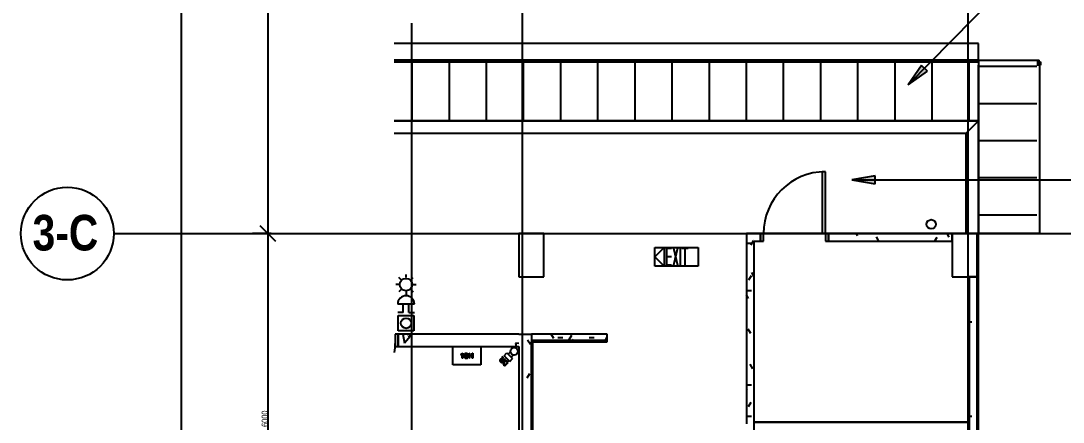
# Model space of a CAD drawing. Header units: millimetres. Extents: x -145636 to 131102, y -135903 to -7470.
# Drawn here: x 12322 to 29161, y -110248 to -103758 of the extents above; entities that cross this region are included whole.
import ezdxf

# ---------------------------------------------------------------- set-up
doc = ezdxf.new("R2010")
doc.units = ezdxf.units.MM
doc.layers.add('M_ARCHI', color=8, linetype='Continuous')
doc.styles.add('Arial Narrow', font='ARIALN.TTF', dxfattribs={"height": 100})
doc.styles.add('Arial Narrow_B', font='ARIALNB.TTF', dxfattribs={"height": 150})

# ---------------------------------------------------------------- blocks, each defined once
blk = doc.blocks.new('RF Archi 21.10.2024')
at = {"layer": 'M_ARCHI'}
for points in [[(-139748, -121200), (-139438, -120979), (-139533, -120886)], [(-140659, -122734), (-140284, -122800), (-140284, -122668)]]:
    blk.add_hatch(color=8, dxfattribs=at).paths.add_polyline_path(points)
h = blk.add_hatch(color=8, dxfattribs=at)
h.paths.add_polyline_path([(-146209, -125688), (-146231, -125668), (-146251, -125663), (-146271, -125668), (-146285, -125683), (-146291, -125703), (-146285, -125723), (-146266, -125744)])
h.paths.add_polyline_path([(-146220, -125688), (-146266, -125733), (-146278, -125719), (-146283, -125703), (-146278, -125687), (-146267, -125675), (-146251, -125671), (-146235, -125675), (-146228, -125680)])
h.paths.add_polyline_path([(-146259, -125638), (-146266, -125631), (-146291, -125655), (-146301, -125646), (-146295, -125601), (-146306, -125591), (-146311, -125635), (-146322, -125631), (-146333, -125633), (-146342, -125640), (-146346, -125649), (-146346, -125661), (-146340, -125670), (-146316, -125694)])
h.paths.add_polyline_path([(-146298, -125662), (-146316, -125680), (-146336, -125660), (-146346, -125661), (-146336, -125657), (-146347, -125655), (-146336, -125654), (-146332, -125646), (-146323, -125642), (-146314, -125646)])
at = {"layer": 'M_ARCHI', "color": 8}
for p, q in [((-145986, -25375), (-145986, -138101)), ((-138786, -25375), (-138786, -138101)), ((-151492, -32153), (-151492, -135853)), ((-150092, -116153), (-150092, -123853)), ((-139748, -121200), (-138312, -119734)), ((-147766, -127253), (-147766, -120202)), ((-138611, -120528), (-148051, -120528)), ((-138611, -120828), (-138611, -120528)), ((-138611, -120798), (-148051, -120798)), ((-148051, -120828), (-138611, -120828)), ((-139533, -120886), (-139748, -121200)), ((-139438, -120979), (-139533, -120886)), ((-138611, -120798), (-138611, -120828)), ((-138611, -120798), (-137631, -120798)), ((-138611, -120798), (-138611, -123603)), ((-138611, -120840), (-138611, -121778)), ((-138611, -123603), (-138611, -120878)), ((-137672, -120828), (-137611, -120828)), ((-137672, -120848), (-137630, -120848)), ((-137611, -120878), (-137672, -120878)), ((-137631, -120828), (-137631, -120798)), ((-137630, -120848), (-137630, -123603)), ((-137630, -120898), (-137630, -123553)), ((-137611, -120828), (-137611, -120878)), ((-139748, -121200), (-139438, -120979)), ((-148051, -121778), (-138611, -121778)), ((-138611, -121778), (-148051, -121778)), ((-138611, -121778), (-138811, -121978)), ((-138811, -121978), (-138611, -121778)), ((-138611, -121778), (-138611, -123603)), ((-148051, -121978), (-138811, -121978)), ((-138811, -123603), (-138811, -121978)), ((-141086, -122603), (-141136, -122603)), ((-141136, -122603), (-141136, -123603)), ((-141086, -123603), (-141086, -122603)), ((-140284, -122668), (-140659, -122734)), ((-140659, -122734), (-140284, -122800)), ((-140659, -122734), (-131314, -122734)), ((-140284, -122800), (-140284, -122668)), ((-150092, -123353), (-150092, -129853)), ((-152583, -123603), (-121725, -123603)), ((-150040, -123603), (-150342, -123603)), ((-150040, -123603), (-150342, -123603)), ((-145636, -123603), (-146036, -123603)), ((-146036, -123603), (-146036, -124303)), ((-145636, -124303), (-145636, -123603)), ((-142136, -123603), (-142361, -123603)), ((-142361, -123603), (-142361, -123728)), ((-142361, -123728), (-142361, -126678)), ((-138636, -123603), (-142236, -123603)), ((-142236, -123603), (-138611, -123603)), ((-142236, -123603), (-138636, -123603)), ((-142236, -126778), (-142236, -123728)), ((-142236, -123728), (-142136, -123728)), ((-142236, -126653), (-142236, -123728)), ((-142136, -123728), (-142136, -123603)), ((-142086, -123603), (-142136, -123603)), ((-142136, -123603), (-142136, -123728)), ((-142136, -123728), (-142086, -123728)), ((-142086, -123728), (-142086, -123603)), ((-141136, -123603), (-141086, -123603)), ((-141036, -123603), (-141086, -123603)), ((-141086, -123603), (-141086, -123728)), ((-141086, -123728), (-141036, -123728)), ((-139036, -123603), (-141036, -123603)), ((-141036, -123603), (-141036, -123728)), ((-141036, -123728), (-141036, -123603)), ((-141036, -123728), (-139036, -123728)), ((-139036, -123666), (-139036, -123603)), ((-138636, -123603), (-139036, -123603)), ((-139036, -123603), (-139036, -123728)), ((-139036, -123728), (-139036, -123666)), ((-139036, -123728), (-139036, -124303)), ((-138611, -123603), (-138811, -123603)), ((-138636, -126653), (-138636, -123603)), ((-138611, -123603), (-138636, -123603)), ((-138636, -123603), (-138636, -124303)), ((-138636, -124303), (-138636, -123603)), ((-137631, -123603), (-138611, -123603)), ((-138611, -126778), (-138611, -123603)), ((-137630, -123603), (-137680, -123603)), ((-143840, -123978), (-143690, -123828)), ((-143840, -124128), (-143840, -123828)), ((-143840, -123828), (-143140, -123828)), ((-143690, -123828), (-143690, -124128)), ((-143654, -123844), (-143654, -124111)), ((-143574, -123844), (-143654, -123844)), ((-143539, -123841), (-143476, -124116)), ((-143476, -123841), (-143539, -124116)), ((-143435, -123841), (-143435, -124116)), ((-143305, -123844), (-143405, -123844)), ((-143355, -123844), (-143355, -124116)), ((-143140, -123828), (-143140, -124128)), ((-143690, -124128), (-143840, -123978)), ((-143574, -123978), (-143654, -123978)), ((-147861, -124316), (-147861, -124266)), ((-143140, -124128), (-143840, -124128)), ((-143654, -124111), (-143574, -124111)), ((-147974, -124428), (-148024, -124428)), ((-147941, -124349), (-147976, -124314)), ((-147782, -124349), (-147746, -124314)), ((-147749, -124428), (-147699, -124428)), ((-146036, -124303), (-145636, -124303)), ((-139036, -124303), (-138761, -124303)), ((-138761, -124303), (-138761, -126653)), ((-138636, -124303), (-138761, -124303)), ((-138761, -124303), (-138636, -124303)), ((-138636, -126778), (-138636, -124303)), ((-147941, -124508), (-147976, -124543)), ((-147861, -124541), (-147861, -124591)), ((-147782, -124508), (-147746, -124543)), ((-147726, -124743), (-147996, -124743)), ((-147906, -124878), (-147906, -124743)), ((-147816, -124878), (-147816, -124743)), ((-147906, -124878), (-147996, -124878)), ((-147986, -125178), (-147986, -124928)), ((-147986, -124928), (-147736, -124928)), ((-147816, -124878), (-147726, -124878)), ((-147736, -124928), (-147736, -125178)), ((-147986, -125228), (-148036, -125228)), ((-148036, -125228), (-148036, -125428)), ((-147736, -125178), (-147986, -125178)), ((-146036, -125228), (-147986, -125228)), ((-147986, -125228), (-147986, -125428)), ((-147986, -125428), (-147986, -125228)), ((-146036, -125228), (-145836, -125228)), ((-144611, -125228), (-145836, -125228)), ((-145836, -125228), (-145836, -125328)), ((-144611, -125353), (-144611, -125228)), ((-148036, -125428), (-147986, -125428)), ((-147986, -125428), (-146036, -125428)), ((-147103, -125728), (-147103, -125428)), ((-147103, -125428), (-146653, -125428)), ((-146653, -125428), (-146653, -125728)), ((-146036, -125428), (-146036, -127428)), ((-145836, -125328), (-145811, -125328)), ((-145836, -125328), (-145836, -125353)), ((-145836, -125328), (-145811, -125328)), ((-145836, -128278), (-145836, -125353)), ((-145836, -125353), (-145836, -128278)), ((-145811, -125328), (-144611, -125328)), ((-145811, -128278), (-145811, -125353)), ((-145811, -125353), (-144611, -125353)), ((-146974, -125558), (-146974, -125567)), ((-146955, -125617), (-146955, -125556)), ((-146951, -125537), (-146945, -125537)), ((-146945, -125537), (-146945, -125617)), ((-146921, -125592), (-146911, -125591)), ((-146870, -125562), (-146860, -125560)), ((-146843, -125617), (-146843, -125537)), ((-146843, -125537), (-146833, -125537)), ((-146833, -125537), (-146833, -125570)), ((-146833, -125570), (-146791, -125570)), ((-146833, -125579), (-146833, -125617)), ((-146791, -125579), (-146833, -125579)), ((-146791, -125570), (-146791, -125537)), ((-146791, -125537), (-146781, -125537)), ((-146791, -125617), (-146791, -125579)), ((-146781, -125537), (-146781, -125617)), ((-146306, -125591), (-146311, -125635)), ((-146306, -125591), (-146311, -125635)), ((-146295, -125601), (-146306, -125591)), ((-146295, -125601), (-146306, -125591)), ((-146301, -125646), (-146295, -125601)), ((-146295, -125601), (-146301, -125646)), ((-146278, -125578), (-146232, -125532)), ((-146186, -125670), (-146278, -125578)), ((-146232, -125532), (-146140, -125624)), ((-146173, -125518), (-146210, -125554)), ((-146125, -125566), (-146162, -125602)), ((-146653, -125728), (-147103, -125728)), ((-146945, -125617), (-146955, -125617)), ((-146833, -125617), (-146843, -125617)), ((-146781, -125617), (-146791, -125617)), ((-146340, -125670), (-146316, -125694)), ((-146316, -125694), (-146340, -125670)), ((-146316, -125680), (-146336, -125660)), ((-146316, -125680), (-146336, -125660)), ((-146316, -125694), (-146259, -125638)), ((-146259, -125638), (-146316, -125694)), ((-146298, -125662), (-146316, -125680)), ((-146316, -125680), (-146298, -125662)), ((-146314, -125646), (-146298, -125662)), ((-146298, -125662), (-146314, -125646)), ((-146291, -125655), (-146301, -125646)), ((-146291, -125655), (-146301, -125646)), ((-146266, -125631), (-146291, -125655)), ((-146291, -125655), (-146266, -125631)), ((-146279, -125731), (-146266, -125744)), ((-146266, -125744), (-146279, -125731)), ((-146266, -125733), (-146273, -125725)), ((-146266, -125733), (-146273, -125725)), ((-146259, -125638), (-146266, -125631)), ((-146266, -125631), (-146259, -125638)), ((-146220, -125688), (-146266, -125733)), ((-146266, -125744), (-146209, -125688)), ((-146266, -125733), (-146220, -125688)), ((-146266, -125744), (-146209, -125688)), ((-146228, -125680), (-146220, -125688)), ((-146220, -125688), (-146228, -125680)), ((-146209, -125688), (-146222, -125674)), ((-146209, -125688), (-146222, -125674)), ((-146186, -125670), (-146140, -125624)), ((-142236, -126653), (-138761, -126653)), ((-138761, -126653), (-142236, -126653)), ((-138761, -126778), (-138761, -126653)), ((-138761, -126653), (-138761, -126778))]:
    blk.add_line(p, q, dxfattribs=at)
at = {"layer": 'M_ARCHI', "color": 8, "linetype": 'Continuous'}
for p, q in [((-147761, -120828), (-147761, -120798)), ((-147761, -121778), (-147761, -120840)), ((-147161, -120828), (-147161, -120798)), ((-147161, -121778), (-147161, -120840)), ((-146561, -120828), (-146561, -120798)), ((-146561, -121778), (-146561, -120840)), ((-145961, -120828), (-145961, -120798)), ((-145961, -121778), (-145961, -120840)), ((-145361, -120828), (-145361, -120798)), ((-145361, -121778), (-145361, -120840)), ((-144761, -120828), (-144761, -120798)), ((-144761, -121778), (-144761, -120840)), ((-144161, -120828), (-144161, -120798)), ((-144161, -121778), (-144161, -120840)), ((-143561, -120828), (-143561, -120798)), ((-143561, -121778), (-143561, -120840)), ((-142961, -120828), (-142961, -120798)), ((-142961, -121778), (-142961, -120840)), ((-142361, -120828), (-142361, -120798)), ((-142361, -121778), (-142361, -120840)), ((-141761, -120828), (-141761, -120798)), ((-141761, -121778), (-141761, -120840)), ((-141161, -120828), (-141161, -120798)), ((-141161, -121778), (-141161, -120840)), ((-140561, -120828), (-140561, -120798)), ((-140561, -121778), (-140561, -120840)), ((-139961, -120828), (-139961, -120798)), ((-139961, -121778), (-139961, -120840)), ((-139361, -120828), (-139361, -120798)), ((-139361, -121778), (-139361, -120840)), ((-138761, -120828), (-138761, -120798)), ((-138761, -121778), (-138761, -120840)), ((-137672, -120903), (-138611, -120903)), ((-137672, -121503), (-138611, -121503)), ((-137672, -122103), (-138611, -122103)), ((-137672, -122703), (-138611, -122703)), ((-137672, -123303), (-138611, -123303)), ((-142361, -123761), (-142279, -123761)), ((-142256, -123728), (-142292, -123791)), ((-142250, -123719), (-142256, -123728)), ((-140566, -123638), (-140586, -123603)), ((-140221, -123728), (-140261, -123658)), ((-139288, -123669), (-139323, -123728)), ((-139085, -123663), (-139120, -123603)), ((-142236, -124302), (-142275, -124234)), ((-142284, -124285), (-142326, -124358)), ((-142361, -124523), (-142279, -124523)), ((-142326, -124654), (-142361, -124593)), ((-138761, -125031), (-138723, -125031)), ((-147910, -125228), (-147883, -125374)), ((-147761, -125228), (-147883, -125374)), ((-147761, -125228), (-147844, -125239)), ((-147761, -125228), (-147828, -125279)), ((-147761, -125228), (-147761, -125228)), ((-145474, -125298), (-145514, -125228)), ((-145187, -125249), (-145229, -125322)), ((-142292, -125221), (-142334, -125148)), ((-146036, -125379), (-146091, -125375)), ((-146091, -125375), (-146081, -125428)), ((-145901, -125324), (-145850, -125390)), ((-145411, -125285), (-145327, -125285)), ((-145163, -125328), (-145169, -125318)), ((-144903, -125285), (-144819, -125285)), ((-144620, -125283), (-144646, -125328)), ((-142258, -125788), (-142300, -125715)), ((-145864, -125869), (-145909, -125940)), ((-142361, -126047), (-142279, -126047)), ((-142351, -126135), (-142361, -126117)), ((-142293, -126333), (-142335, -126406)), ((-142361, -126555), (-142279, -126555)), ((-138761, -126555), (-138723, -126555))]:
    blk.add_line(p, q, dxfattribs=at)
at = {"layer": 'M_ARCHI', "color": 8, "linetype": 'ByBlock', "lineweight": -2}
for p, q in [((-150217, -123478), (-149967, -123728)), ((-149967, -123728), (-150217, -123478))]:
    blk.add_line(p, q, dxfattribs=at)
at = {"layer": 'M_ARCHI', "color": 8}
for centre, radius in [((-153333, -123603), 750), ((-139376, -123453), 75), ((-147861, -124428), 100), ((-147861, -125053), 83.3), ((-146114, -125507), 60)]:
    blk.add_circle(centre, radius, dxfattribs=at)
for centre, radius, start, end in [((-141086, -123603), 1000, 90, 180), ((-147861, -124743), 135, 0, 180), ((-149036, -125379), 1000, 351.4836, 0), ((-146992, -125513), 47.7, 291.9432, 330.2806), ((-147015, -125474), 102, 293.6395, 306.3605), ((-146324, -125654), 22.7, 56.6067, 225), ((-146324, -125654), 22.7, 56.6067, 225), ((-146323, -125655), 13, 45, 201.6586), ((-146323, -125655), 13, 45, 201.6586), ((-146251, -125703), 40, 45, 225), ((-146251, -125703), 40, 45, 225), ((-146251, -125703), 32, 45, 225), ((-146251, -125703), 32, 45, 225)]:
    blk.add_arc(centre, radius, start, end, dxfattribs=at)
for points, knots in [([(-146921, -125592), (-146920, -125596), (-146918, -125601), (-146914, -125609), (-146908, -125614), (-146899, -125618), (-146891, -125620), (-146883, -125619), (-146878, -125619), (-146874, -125617), (-146870, -125616), (-146866, -125613), (-146863, -125610), (-146861, -125607), (-146859, -125604), (-146858, -125600), (-146857, -125597), (-146858, -125593), (-146859, -125589), (-146860, -125585), (-146862, -125583), (-146864, -125581), (-146867, -125579), (-146871, -125576), (-146877, -125574), (-146884, -125572), (-146891, -125570), (-146897, -125569), (-146900, -125567), (-146902, -125566), (-146904, -125566), (-146904, -125565), (-146905, -125565), (-146905, -125564), (-146906, -125564), (-146906, -125562), (-146907, -125561), (-146907, -125560), (-146907, -125560), (-146907, -125559), (-146907, -125558), (-146907, -125557), (-146906, -125556), (-146906, -125555), (-146905, -125553), (-146905, -125552), (-146904, -125551), (-146903, -125550), (-146902, -125550), (-146901, -125549), (-146899, -125548), (-146896, -125547), (-146892, -125547), (-146887, -125547), (-146882, -125548), (-146879, -125549), (-146877, -125550), (-146875, -125551), (-146873, -125552), (-146873, -125553), (-146872, -125553), (-146872, -125554), (-146872, -125554), (-146872, -125555), (-146871, -125555), (-146871, -125557), (-146870, -125560), (-146870, -125562)], [0, 0, 0, 0, 0.0094441, 0.0188882, 0.0283323, 0.0377764, 0.0566646, 0.0661087, 0.0755528, 0.0849969, 0.094441, 0.1038851, 0.1133292, 0.1227733, 0.1322174, 0.1416615, 0.1511056, 0.1605497, 0.1699938, 0.1794379, 0.18416, 0.188882, 0.1983261, 0.2077702, 0.2266584, 0.2455466, 0.2644348, 0.283323, 0.3022112, 0.3116553, 0.3210994, 0.3305435, 0.3352656, 0.3399876, 0.3494317, 0.3588758, 0.3683199, 0.3777641, 0.3824861, 0.3872082, 0.3919302, 0.3966523, 0.4060964, 0.4155405, 0.4249846, 0.4344287, 0.4438728, 0.4533169, 0.462761, 0.4722051, 0.4816492, 0.4910933, 0.5099815, 0.5288697, 0.5477579, 0.5666461, 0.5760902, 0.5855343, 0.5949784, 0.6044225, 0.6091445, 0.6138666, 0.6185886, 0.6233107, 0.6280327, 0.6327548, 0.6421989, 0.6421989, 0.6421989, 0.6421989]), ([(-146911, -125591), (-146908, -125609), (-146878, -125612), (-146867, -125601), (-146868, -125588), (-146885, -125582), (-146903, -125578), (-146913, -125573), (-146918, -125561), (-146915, -125550), (-146909, -125541), (-146896, -125536), (-146878, -125537), (-146868, -125543), (-146863, -125549), (-146861, -125555), (-146860, -125560)], [0, 0, 0, 0, 0.0704694, 0.1354965, 0.1868985, 0.2416058, 0.294004, 0.3404298, 0.3786303, 0.4163415, 0.4561877, 0.5028762, 0.5508129, 0.5917383, 0.6203888, 0.6421989, 0.6421989, 0.6421989, 0.6421989])]:
    blk.add_open_spline(points, degree=3, knots=knots, dxfattribs=at)
at = {"layer": 'M_ARCHI', "color": 8, "linetype": 'Continuous', "style": 'Arial Narrow_B'}
blk.add_text('3-C', height=575, dxfattribs=at).set_placement((-153894, -123876))
at = {"layer": 'M_ARCHI', "color": 8, "linetype": 'Continuous', "style": 'Arial Narrow'}
blk.add_text('6000', height=100, rotation=90, dxfattribs=at).set_placement((-150094, -126730))

msp = doc.modelspace()

# ---------------------------------------------------------------- block references
at = {"layer": 'M_ARCHI', "color": 8, "linetype": 'Continuous'}
msp.add_blockref('RF Archi 21.10.2024', (166406, 16405), dxfattribs=at)

doc.saveas('drawing.dxf')
